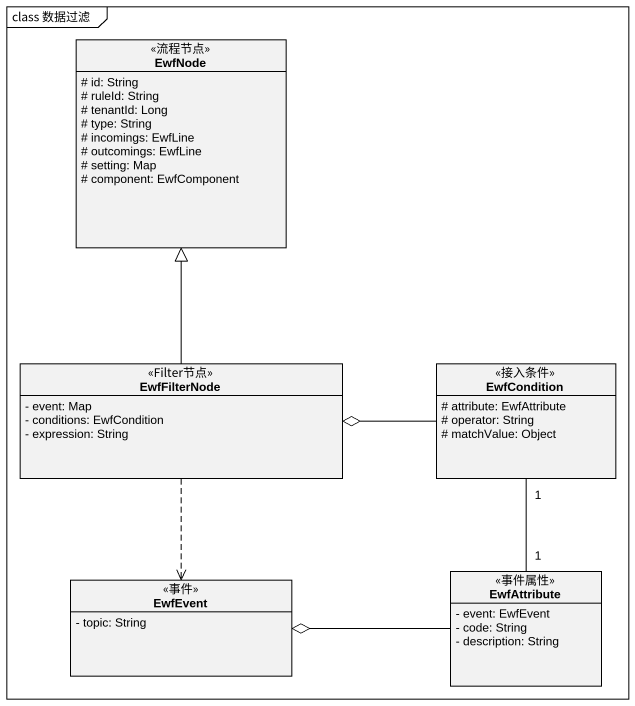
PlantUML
@startuml
mainframe class 数据过滤
hide circle
hide empty members
skinparam classAttributeIconSize 0
class EwfNode <<流程节点>> {
  # id: String
  # ruleId: String
  # tenantId: Long
  # type: String
  # incomings: EwfLine
  # outcomings: EwfLine
  # setting: Map
  # component: EwfComponent
}
class EwfFilterNode <<Filter节点>> {
  - event: Map
  - conditions: EwfCondition
  - expression: String
}
class EwfCondition <<接入条件>> {
  # attribute: EwfAttribute
  # operator: String
  # matchValue: Object
}
class EwfEvent <<事件>> {
  - topic: String
}
class EwfAttribute <<事件属性>> {
  - event: EwfEvent
  - code: String
  - description: String
}
EwfFilterNode -up-|> EwfNode
EwfFilterNode ..> EwfEvent
EwfCondition -left-o EwfFilterNode
EwfCondition "1" -- "1" EwfAttribute
EwfAttribute -left-o EwfEvent
@enduml
